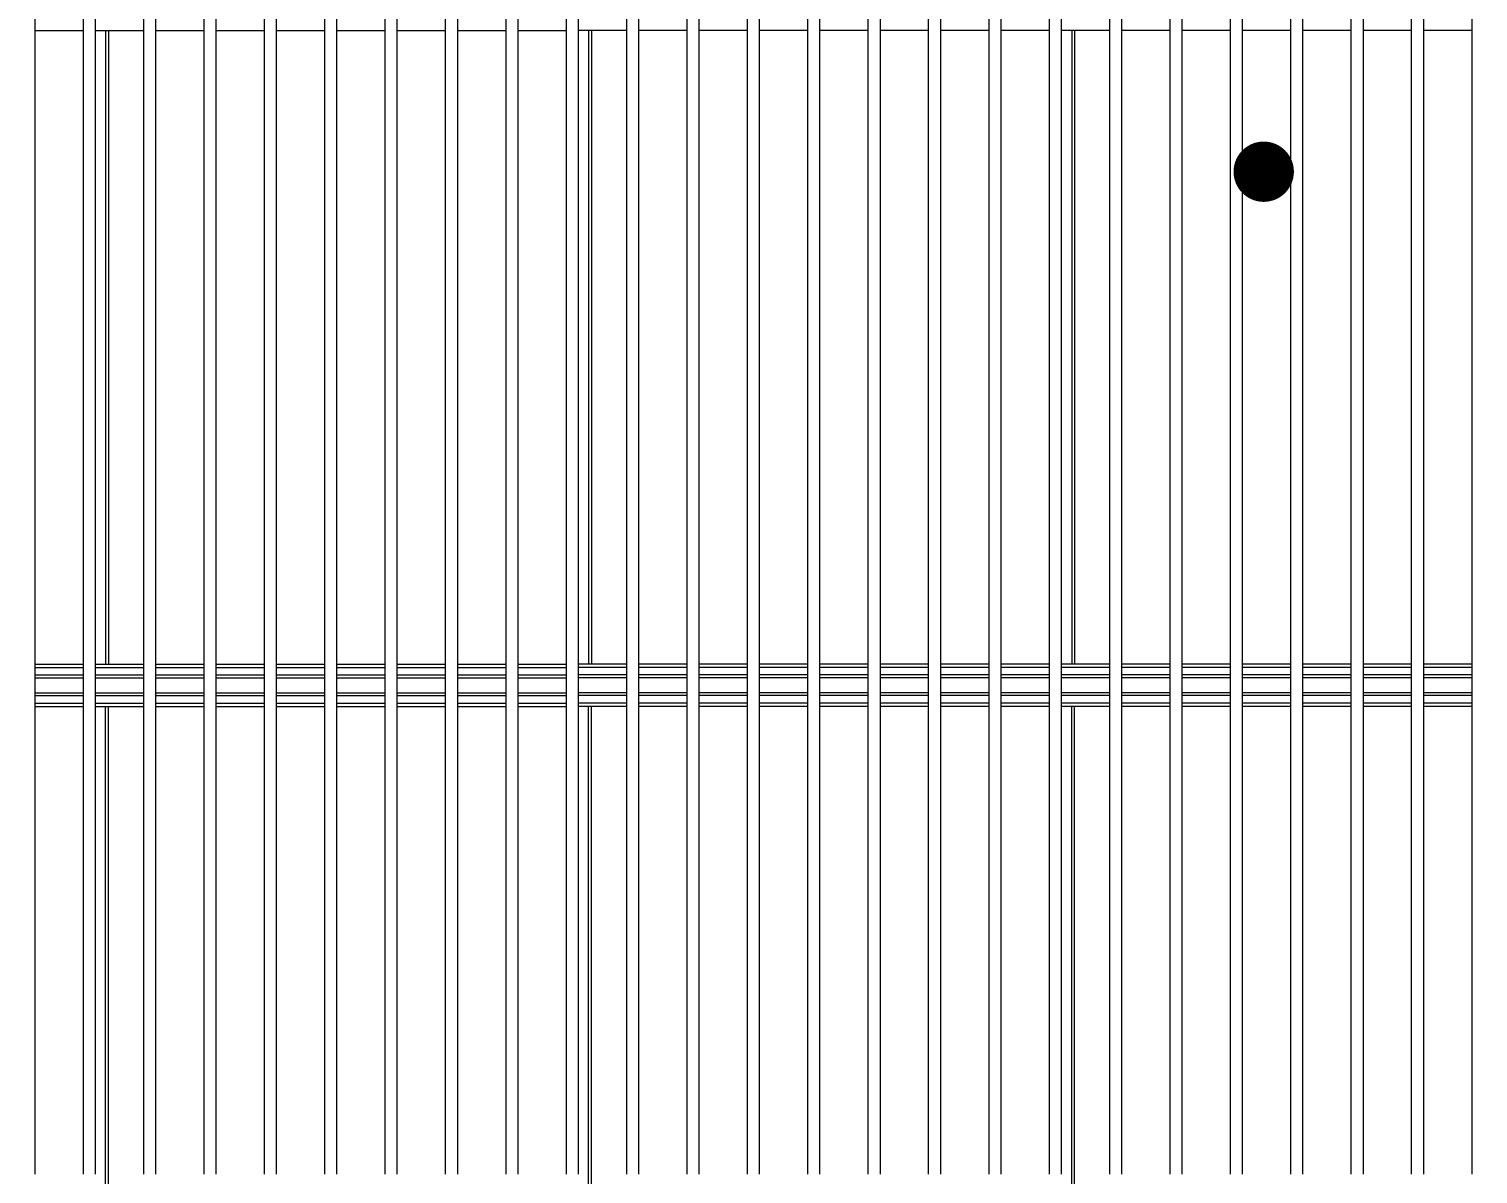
# Model space of a CAD drawing. Header units: metres. Extents: x -101133.8 to -101066.7, y -24899.3 to -24824.7.
# Drawn here: x -101110.1773 to -101109.9373, y -24848.6157 to -24848.426 of the extents above; entities that cross this region are included whole.
import ezdxf

# ---------------------------------------------------------------- set-up
doc = ezdxf.new("R2010")
doc.units = ezdxf.units.M
doc.header["$LTSCALE"] = 0.2
doc.header["$PDSIZE"] = -5
doc.layers.add('CMT-COTATION DIVERS', color=1, linetype='Continuous')
doc.layers.add('CMT-CVC-MATERIEL', color=30, linetype='Continuous')
doc.styles.get("Standard").update_dxf_attribs({"font": 'arial.ttf'})
doc.dimstyles.get("Standard").update_dxf_attribs({"dimtxt": 0.18, "dimasz": 0.18, "dimexe": 0.18, "dimexo": 0.0625, "dimgap": 0.09, "dimtad": 0, "dimtih": 1, "dimtoh": 1, "dimdec": 4, "dimzin": 0, "dimdsep": 46, "dimtxsty": 'Standard', "dimcen": 0.09, "dimadec": 0, "dimazin": 0, "dimtfac": 1, "dimtdec": 4, "dimtofl": 0, "dimtmove": 0, "dimatfit": 3, "dimfxl": 1, "dimtolj": 1, "dimtzin": 0, "dimarcsym": 0})

# ---------------------------------------------------------------- blocks, each defined once
blk = doc.blocks.new('Cassette 600x600')
at = {"linetype": 'Continuous', "lineweight": 13}
for p, q in [((-20143.73, 407.01), (-20417.73, 407.01)), ((-20333.23, 407.01), (-20333.23, 399.01)), ((-20228.23, 407.01), (-20228.23, 399.01)), ((-20227.68, 407.01), (-20227.68, 399.01)), ((-20226.44, 407.01), (-20226.44, 399.01)), ((-20225.99, 407.01), (-20225.99, 399.01)), ((-20223.47, 407.01), (-20223.47, 399.01)), ((-20223.02, 407.01), (-20223.02, 399.01)), ((-20221.78, 407.01), (-20221.78, 399.01)), ((-20221.23, 407.01), (-20221.23, 399.01)), ((-20143.73, 399.01), (-20417.73, 399.01)), ((-20143.73, 397.01), (-20417.73, 397.01)), ((-20333.23, 397.01), (-20333.23, 389.01)), ((-20228.23, 397.01), (-20228.23, 389.01)), ((-20227.68, 397.01), (-20227.68, 389.01)), ((-20226.44, 397.01), (-20226.44, 389.01)), ((-20225.99, 397.01), (-20225.99, 389.01)), ((-20223.47, 397.01), (-20223.47, 389.01)), ((-20223.02, 397.01), (-20223.02, 389.01)), ((-20221.78, 397.01), (-20221.78, 389.01)), ((-20221.23, 397.01), (-20221.23, 389.01)), ((-20143.73, 389.01), (-20417.73, 389.01)), ((-20143.73, 387.01), (-20417.73, 387.01)), ((-20333.23, 387.01), (-20333.23, 379.01)), ((-20228.23, 387.01), (-20228.23, 379.01)), ((-20227.68, 387.01), (-20227.68, 379.01)), ((-20226.44, 387.01), (-20226.44, 379.01)), ((-20225.99, 387.01), (-20225.99, 379.01)), ((-20223.47, 387.01), (-20223.47, 379.01)), ((-20223.02, 387.01), (-20223.02, 379.01)), ((-20221.78, 387.01), (-20221.78, 379.01)), ((-20221.23, 387.01), (-20221.23, 379.01)), ((-20143.73, 379.01), (-20417.73, 379.01)), ((-20143.73, 377.01), (-20417.73, 377.01)), ((-20333.23, 377.01), (-20333.23, 369.01)), ((-20228.23, 377.01), (-20228.23, 369.01)), ((-20227.68, 377.01), (-20227.68, 369.01)), ((-20226.44, 377.01), (-20226.44, 369.01)), ((-20225.99, 377.01), (-20225.99, 369.01)), ((-20223.47, 377.01), (-20223.47, 369.01)), ((-20223.02, 377.01), (-20223.02, 369.01)), ((-20221.78, 377.01), (-20221.78, 369.01)), ((-20221.23, 377.01), (-20221.23, 369.01)), ((-20143.73, 369.01), (-20417.73, 369.01)), ((-20143.73, 367.01), (-20417.73, 367.01)), ((-20333.23, 367.01), (-20333.23, 359.01)), ((-20228.23, 367.01), (-20228.23, 359.01)), ((-20227.68, 367.01), (-20227.68, 359.01)), ((-20226.44, 367.01), (-20226.44, 359.01)), ((-20225.99, 367.01), (-20225.99, 359.01)), ((-20223.47, 367.01), (-20223.47, 359.01)), ((-20223.02, 367.01), (-20223.02, 359.01)), ((-20221.78, 367.01), (-20221.78, 359.01)), ((-20221.23, 367.01), (-20221.23, 359.01)), ((-20143.73, 359.01), (-20417.73, 359.01)), ((-20143.73, 357.01), (-20417.73, 357.01)), ((-20333.23, 357.01), (-20333.23, 349.01)), ((-20228.23, 357.01), (-20228.23, 349.01)), ((-20227.68, 357.01), (-20227.68, 349.01)), ((-20226.44, 357.01), (-20226.44, 349.01)), ((-20225.99, 357.01), (-20225.99, 349.01)), ((-20223.47, 357.01), (-20223.47, 349.01)), ((-20223.02, 357.01), (-20223.02, 349.01)), ((-20221.78, 357.01), (-20221.78, 349.01)), ((-20221.23, 357.01), (-20221.23, 349.01)), ((-20143.73, 349.01), (-20417.73, 349.01)), ((-20143.73, 347.01), (-20417.73, 347.01)), ((-20333.23, 347.01), (-20333.23, 339.01)), ((-20228.23, 347.01), (-20228.23, 339.01)), ((-20227.68, 347.01), (-20227.68, 339.01)), ((-20226.44, 347.01), (-20226.44, 339.01)), ((-20225.99, 347.01), (-20225.99, 339.01)), ((-20223.47, 347.01), (-20223.47, 339.01)), ((-20223.02, 347.01), (-20223.02, 339.01)), ((-20221.78, 347.01), (-20221.78, 339.01)), ((-20221.23, 347.01), (-20221.23, 339.01)), ((-20333.23, 341.16), (-20228.23, 341.16)), ((-20117.73, 341.16), (-20221.23, 341.16)), ((-20143.73, 339.01), (-20417.73, 339.01)), ((-20333.23, 340.7), (-20228.23, 340.7)), ((-20117.73, 340.7), (-20221.23, 340.7)), ((-20143.73, 337.01), (-20417.73, 337.01)), ((-20333.23, 337.01), (-20333.23, 329.01)), ((-20228.23, 337.01), (-20228.23, 329.01)), ((-20227.68, 337.01), (-20227.68, 329.01)), ((-20226.44, 337.01), (-20226.44, 329.01)), ((-20225.99, 337.01), (-20225.99, 329.01)), ((-20223.47, 337.01), (-20223.47, 329.01)), ((-20223.02, 337.01), (-20223.02, 329.01)), ((-20221.78, 337.01), (-20221.78, 329.01)), ((-20221.23, 337.01), (-20221.23, 329.01)), ((-20143.73, 329.01), (-20417.73, 329.01)), ((-20143.73, 327.01), (-20417.73, 327.01)), ((-20333.23, 327.01), (-20333.23, 319.01)), ((-20228.23, 327.01), (-20228.23, 319.01)), ((-20227.68, 327.01), (-20227.68, 319.01)), ((-20226.44, 327.01), (-20226.44, 319.01)), ((-20225.99, 327.01), (-20225.99, 319.01)), ((-20223.47, 327.01), (-20223.47, 319.01)), ((-20223.02, 327.01), (-20223.02, 319.01)), ((-20221.78, 327.01), (-20221.78, 319.01)), ((-20221.23, 327.01), (-20221.23, 319.01)), ((-20143.73, 319.01), (-20417.73, 319.01)), ((-20143.73, 317.01), (-20417.73, 317.01)), ((-20333.23, 317.01), (-20333.23, 309.01)), ((-20228.23, 317.01), (-20228.23, 309.01)), ((-20227.68, 317.01), (-20227.68, 309.01)), ((-20226.44, 317.01), (-20226.44, 309.01)), ((-20225.99, 317.01), (-20225.99, 309.01)), ((-20223.47, 317.01), (-20223.47, 309.01)), ((-20223.02, 317.01), (-20223.02, 309.01)), ((-20221.78, 317.01), (-20221.78, 309.01)), ((-20221.23, 317.01), (-20221.23, 309.01)), ((-20143.73, 309.01), (-20417.73, 309.01)), ((-20143.73, 307.01), (-20417.73, 307.01)), ((-20333.23, 307.01), (-20333.23, 299.01)), ((-20228.23, 307.01), (-20228.23, 299.01)), ((-20227.68, 307.01), (-20227.68, 299.01)), ((-20226.44, 307.01), (-20226.44, 299.01)), ((-20225.99, 307.01), (-20225.99, 299.01)), ((-20223.47, 307.01), (-20223.47, 299.01)), ((-20223.02, 307.01), (-20223.02, 299.01)), ((-20221.78, 307.01), (-20221.78, 299.01)), ((-20221.23, 307.01), (-20221.23, 299.01)), ((-20143.73, 299.01), (-20417.73, 299.01)), ((-20143.73, 297.01), (-20417.73, 297.01)), ((-20333.23, 297.01), (-20333.23, 289.01)), ((-20228.23, 297.01), (-20228.23, 289.01)), ((-20227.68, 297.01), (-20227.68, 289.01)), ((-20226.44, 297.01), (-20226.44, 289.01)), ((-20225.99, 297.01), (-20225.99, 289.01)), ((-20223.47, 297.01), (-20223.47, 289.01)), ((-20223.02, 297.01), (-20223.02, 289.01)), ((-20221.78, 297.01), (-20221.78, 289.01)), ((-20221.23, 297.01), (-20221.23, 289.01)), ((-20143.73, 289.01), (-20417.73, 289.01)), ((-20143.73, 287.01), (-20417.73, 287.01)), ((-20333.23, 287.01), (-20333.23, 279.01)), ((-20228.23, 287.01), (-20228.23, 279.01)), ((-20227.68, 287.01), (-20227.68, 279.01)), ((-20226.44, 287.01), (-20226.44, 279.01)), ((-20225.99, 287.01), (-20225.99, 279.01)), ((-20223.47, 287.01), (-20223.47, 279.01)), ((-20223.02, 287.01), (-20223.02, 279.01)), ((-20221.78, 287.01), (-20221.78, 279.01)), ((-20221.23, 287.01), (-20221.23, 279.01)), ((-20143.73, 279.01), (-20417.73, 279.01)), ((-20143.73, 277.01), (-20417.73, 277.01)), ((-20333.23, 277.01), (-20333.23, 269.01)), ((-20228.23, 277.01), (-20228.23, 269.01)), ((-20227.68, 277.01), (-20227.68, 269.01)), ((-20226.44, 277.01), (-20226.44, 269.01)), ((-20225.99, 277.01), (-20225.99, 269.01)), ((-20223.47, 277.01), (-20223.47, 269.01)), ((-20223.02, 277.01), (-20223.02, 269.01)), ((-20221.78, 277.01), (-20221.78, 269.01)), ((-20221.23, 277.01), (-20221.23, 269.01)), ((-20143.73, 269.01), (-20417.73, 269.01)), ((-20143.73, 267.01), (-20417.73, 267.01)), ((-20333.23, 267.01), (-20333.23, 259.01)), ((-20228.23, 267.01), (-20228.23, 259.01)), ((-20227.68, 267.01), (-20227.68, 259.01)), ((-20226.44, 267.01), (-20226.44, 259.01)), ((-20225.99, 267.01), (-20225.99, 259.01)), ((-20223.47, 267.01), (-20223.47, 259.01)), ((-20223.02, 267.01), (-20223.02, 259.01)), ((-20221.78, 267.01), (-20221.78, 259.01)), ((-20221.23, 267.01), (-20221.23, 259.01)), ((-20333.23, 261.16), (-20228.23, 261.16)), ((-20333.23, 260.7), (-20228.23, 260.7)), ((-20117.73, 261.16), (-20221.23, 261.16)), ((-20117.73, 260.7), (-20221.23, 260.7)), ((-20143.73, 259.01), (-20417.73, 259.01)), ((-20143.73, 257.01), (-20417.73, 257.01)), ((-20333.23, 249.01), (-20333.23, 257.01)), ((-20228.23, 249.01), (-20228.23, 257.01)), ((-20227.68, 249.01), (-20227.68, 257.01)), ((-20226.44, 249.01), (-20226.44, 257.01)), ((-20225.99, 249.01), (-20225.99, 257.01)), ((-20223.47, 249.01), (-20223.47, 257.01)), ((-20223.02, 249.01), (-20223.02, 257.01)), ((-20221.78, 249.01), (-20221.78, 257.01)), ((-20221.23, 249.01), (-20221.23, 257.01)), ((-20143.73, 249.01), (-20417.73, 249.01)), ((-20143.73, 247.01), (-20417.73, 247.01)), ((-20333.23, 239.01), (-20333.23, 247.01)), ((-20228.23, 239.01), (-20228.23, 247.01)), ((-20227.68, 239.01), (-20227.68, 247.01)), ((-20226.44, 239.01), (-20226.44, 247.01)), ((-20225.99, 239.01), (-20225.99, 247.01)), ((-20223.47, 239.01), (-20223.47, 247.01)), ((-20223.02, 239.01), (-20223.02, 247.01)), ((-20221.78, 239.01), (-20221.78, 247.01)), ((-20221.23, 239.01), (-20221.23, 247.01)), ((-20143.73, 239.01), (-20417.73, 239.01)), ((-20143.73, 237.01), (-20417.73, 237.01)), ((-20333.23, 229.01), (-20333.23, 237.01)), ((-20228.23, 229.01), (-20228.23, 237.01)), ((-20227.68, 229.01), (-20227.68, 237.01)), ((-20226.44, 229.01), (-20226.44, 237.01)), ((-20225.99, 229.01), (-20225.99, 237.01)), ((-20223.47, 229.01), (-20223.47, 237.01)), ((-20223.02, 229.01), (-20223.02, 237.01)), ((-20221.78, 229.01), (-20221.78, 237.01)), ((-20221.23, 229.01), (-20221.23, 237.01)), ((-20143.73, 229.01), (-20417.73, 229.01)), ((-20143.73, 227.01), (-20417.73, 227.01)), ((-20333.23, 219.01), (-20333.23, 227.01)), ((-20228.23, 219.01), (-20228.23, 227.01)), ((-20227.68, 219.01), (-20227.68, 227.01)), ((-20226.44, 219.01), (-20226.44, 227.01)), ((-20225.99, 219.01), (-20225.99, 227.01)), ((-20223.47, 219.01), (-20223.47, 227.01)), ((-20223.02, 219.01), (-20223.02, 227.01)), ((-20221.78, 219.01), (-20221.78, 227.01)), ((-20221.23, 219.01), (-20221.23, 227.01)), ((-20143.73, 219.01), (-20417.73, 219.01)), ((-20143.73, 217.01), (-20417.73, 217.01)), ((-20333.23, 209.01), (-20333.23, 217.01)), ((-20228.23, 209.01), (-20228.23, 217.01)), ((-20227.68, 209.01), (-20227.68, 217.01)), ((-20226.44, 209.01), (-20226.44, 217.01)), ((-20225.99, 209.01), (-20225.99, 217.01)), ((-20223.47, 209.01), (-20223.47, 217.01)), ((-20223.02, 209.01), (-20223.02, 217.01)), ((-20221.78, 209.01), (-20221.78, 217.01)), ((-20221.23, 209.01), (-20221.23, 217.01)), ((-20143.73, 209.01), (-20417.73, 209.01)), ((-20143.73, 207.01), (-20417.73, 207.01)), ((-20333.23, 199.01), (-20333.23, 207.01)), ((-20228.23, 199.01), (-20228.23, 207.01)), ((-20227.68, 199.01), (-20227.68, 207.01)), ((-20226.44, 199.01), (-20226.44, 207.01)), ((-20225.99, 199.01), (-20225.99, 207.01)), ((-20223.47, 199.01), (-20223.47, 207.01)), ((-20223.02, 199.01), (-20223.02, 207.01)), ((-20221.78, 199.01), (-20221.78, 207.01)), ((-20221.23, 199.01), (-20221.23, 207.01)), ((-20143.73, 199.01), (-20417.73, 199.01)), ((-20143.73, 197.01), (-20417.73, 197.01)), ((-20333.23, 189.01), (-20333.23, 197.01)), ((-20228.23, 189.01), (-20228.23, 197.01)), ((-20227.68, 189.01), (-20227.68, 197.01)), ((-20226.44, 189.01), (-20226.44, 197.01)), ((-20225.99, 189.01), (-20225.99, 197.01)), ((-20223.47, 189.01), (-20223.47, 197.01)), ((-20223.02, 189.01), (-20223.02, 197.01)), ((-20221.78, 189.01), (-20221.78, 197.01)), ((-20221.23, 189.01), (-20221.23, 197.01)), ((-20143.73, 189.01), (-20417.73, 189.01)), ((-20143.73, 187.01), (-20417.73, 187.01)), ((-20333.23, 179.01), (-20333.23, 187.01)), ((-20228.23, 179.01), (-20228.23, 187.01)), ((-20227.68, 179.01), (-20227.68, 187.01)), ((-20226.44, 179.01), (-20226.44, 187.01)), ((-20225.99, 179.01), (-20225.99, 187.01)), ((-20223.47, 179.01), (-20223.47, 187.01)), ((-20223.02, 179.01), (-20223.02, 187.01)), ((-20221.78, 179.01), (-20221.78, 187.01)), ((-20221.23, 179.01), (-20221.23, 187.01)), ((-20333.23, 181.16), (-20228.23, 181.16)), ((-20333.23, 180.7), (-20228.23, 180.7)), ((-20117.73, 181.16), (-20221.23, 181.16)), ((-20117.73, 180.7), (-20221.23, 180.7)), ((-20143.73, 179.01), (-20417.73, 179.01)), ((-20143.73, 177.01), (-20417.73, 177.01)), ((-20333.23, 169.01), (-20333.23, 177.01)), ((-20228.23, 169.01), (-20228.23, 177.01)), ((-20227.68, 169.01), (-20227.68, 177.01)), ((-20226.44, 169.01), (-20226.44, 177.01)), ((-20225.99, 169.01), (-20225.99, 177.01)), ((-20223.47, 169.01), (-20223.47, 177.01)), ((-20223.02, 169.01), (-20223.02, 177.01)), ((-20221.78, 169.01), (-20221.78, 177.01)), ((-20221.23, 169.01), (-20221.23, 177.01)), ((-20143.73, 169.01), (-20417.73, 169.01))]:
    blk.add_line(p, q, dxfattribs=at)
at = {"linetype": 'Continuous', "const_width": 5}
blk.add_lwpolyline([(-20312.35, 372.51, 1), (-20307.35, 372.51, 1)], format="xyb", close=True, dxfattribs=at)
at = {"linetype": 'Continuous', "lineweight": 25}
blk.add_point((-20309.85, 372.51), dxfattribs=at)
blk = doc.blocks.new('COT-45')
at = {"color": 0}
for p, q in [((0, -1), (0, 1)), ((-1, 0), (1, 0))]:
    blk.add_line(p, q, dxfattribs=at)
at = {"color": 0, "const_width": 0.4}
blk.add_lwpolyline([(-0.4419, -0.4419), (0.4419, 0.4419)], dxfattribs=at)
blk = doc.blocks.new('*D117')
at = {"layer": 'CMT-COTATION DIVERS', "color": 0, "lineweight": -2}
for p, q in [((-101111.62331, -24847.28014), (-101111.62331, -24847.25476)), ((-101106.09932, -24848.56773), (-101106.09932, -24847.25476)), ((-101111.59831, -24847.30476), (-101106.12432, -24847.30476))]:
    blk.add_line(p, q, dxfattribs=at)
at = {"layer": 'Defpoints', "color": 0, "lineweight": 15}
for p in [(-101106.09932, -24847.30476), (-101111.62331, -24847.31014), (-101106.09932, -24848.59773)]:
    blk.add_point(p, dxfattribs=at)
at = {"layer": 'CMT-COTATION DIVERS', "color": 0, "lineweight": -2, "xscale": 0.025, "yscale": 0.025, "zscale": 0.025, "rotation": 180}
blk.add_blockref('COT-45', (-101111.62331, -24847.30476), dxfattribs=at)
at = {"layer": 'CMT-COTATION DIVERS', "color": 0, "lineweight": -2, "xscale": 0.025, "yscale": 0.025, "zscale": 0.025}
blk.add_blockref('COT-45', (-101106.09932, -24847.30476), dxfattribs=at)
at = {"layer": 'CMT-COTATION DIVERS', "color": 0, "lineweight": 15, "insert": (-101108.86131, -24847.22897), "char_height": 0.075, "attachment_point": 5}
blk.add_mtext('\\A1;552', dxfattribs=at)

msp = doc.modelspace()

# ---------------------------------------------------------------- block references
at = {"layer": 'CMT-CVC-MATERIEL', "xscale": 0.001, "yscale": 0.001, "zscale": 0.001, "rotation": 270}
msp.add_blockref('Cassette 600x600', (-101110.34531, -24868.75947), dxfattribs=at)

# ---------------------------------------------------------------- dimensions: what is measured, and where the dimension line sits
at = {"layer": 'CMT-COTATION DIVERS', "lineweight": 15}
dim = msp.add_linear_dim(base=(-101106.09932, -24847.30476), p1=(-101111.62331, -24847.31014), p2=(-101106.09932, -24848.59773), dimstyle='Standard', override={"dimscale": 0.05, "dimtxt": 1.5, "dimasz": 0.5, "dimexe": 1, "dimexo": 0.6, "dimgap": 0.75, "dimtad": 1, "dimtih": 0, "dimtoh": 0, "dimdec": 0, "dimlfac": 100, "dimblk": 'COT-45', "dimcen": 0, "dimadec": 2, "dimazin": 2, "dimtdec": 2, "dimtix": 1, "dimtmove": 1, "dimfrac": 1}, dxfattribs=at)
dim.commit()
dim.dimension.update_dxf_attribs({"geometry": '*D117', "text_midpoint": (-101108.86131, -24847.22897)})

doc.saveas('drawing.dxf')
